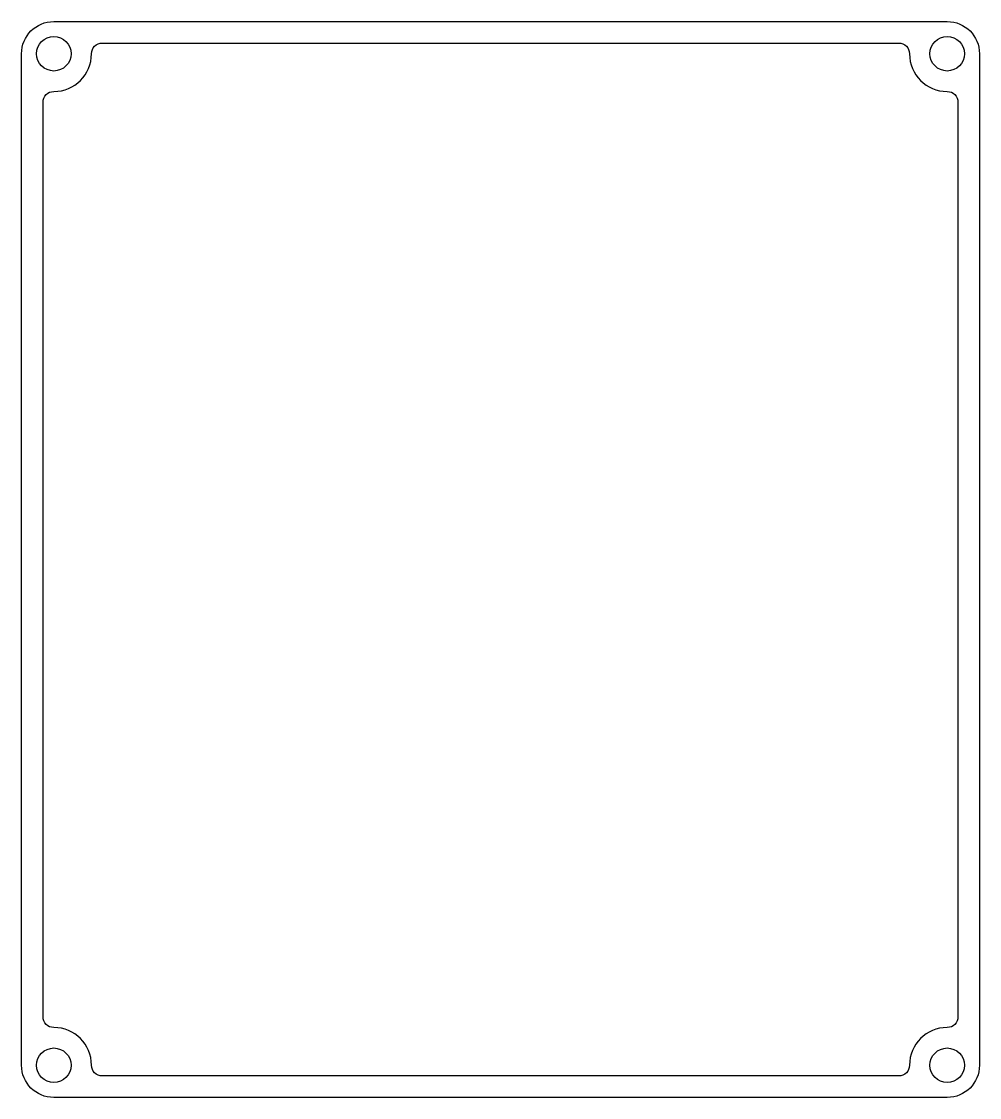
# Model space of a CAD drawing. Header units: millimetres. Extents: x -188 to -98, y 46 to 146.
import ezdxf

# ---------------------------------------------------------------- set-up
doc = ezdxf.new("R2010")
doc.units = ezdxf.units.MM
doc.layers.get('0').update_dxf_attribs({"linetype": 'CONTINUOUS'})

msp = doc.modelspace()

# ---------------------------------------------------------------- linework, layer by layer
for points in [[(-184.5, 146), (-101.5, 146, -0.41421), (-98.5, 143), (-98.5, 49, -0.41421), (-101.5, 46), (-184.5, 46, -0.41421), (-187.5, 49), (-187.5, 143, -0.41421)], [(-105, 49, -0.41421), (-106, 48), (-180, 48, -0.41421), (-181, 49, 0.41421), (-184.5, 52.5, -0.41421), (-185.5, 53.5), (-185.5, 138.5, -0.41421), (-184.5, 139.5, 0.41421), (-181, 143, -0.41421), (-180, 144), (-106, 144, -0.41421), (-105, 143, 0.41421), (-101.5, 139.5, -0.41421), (-100.5, 138.5), (-100.5, 53.5, -0.41421), (-101.5, 52.5, 0.41421)]]:
    msp.add_lwpolyline(points, format="xyb", close=True)
for centre in [(-184.5, 143), (-101.5, 143), (-184.5, 49), (-101.5, 49)]:
    msp.add_circle(centre, 1.6)

doc.saveas('drawing.dxf')
